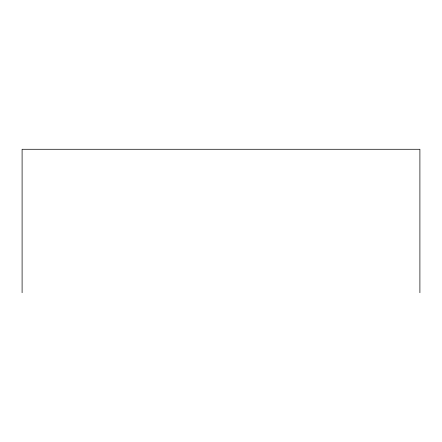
<?xml version="1.0" encoding="UTF-8"?>
<svg xmlns="http://www.w3.org/2000/svg" width="442" height="442" viewBox="0 0 442 442"><rect width="100%" height="100%" fill="white"/><g stroke="black" fill="none" stroke-linecap="round" stroke-linejoin="round"><path stroke-width="0.66" d="M419.9 292.72L419.9 149.28L22.1 149.28L22.1 292.72"/></g></svg>
